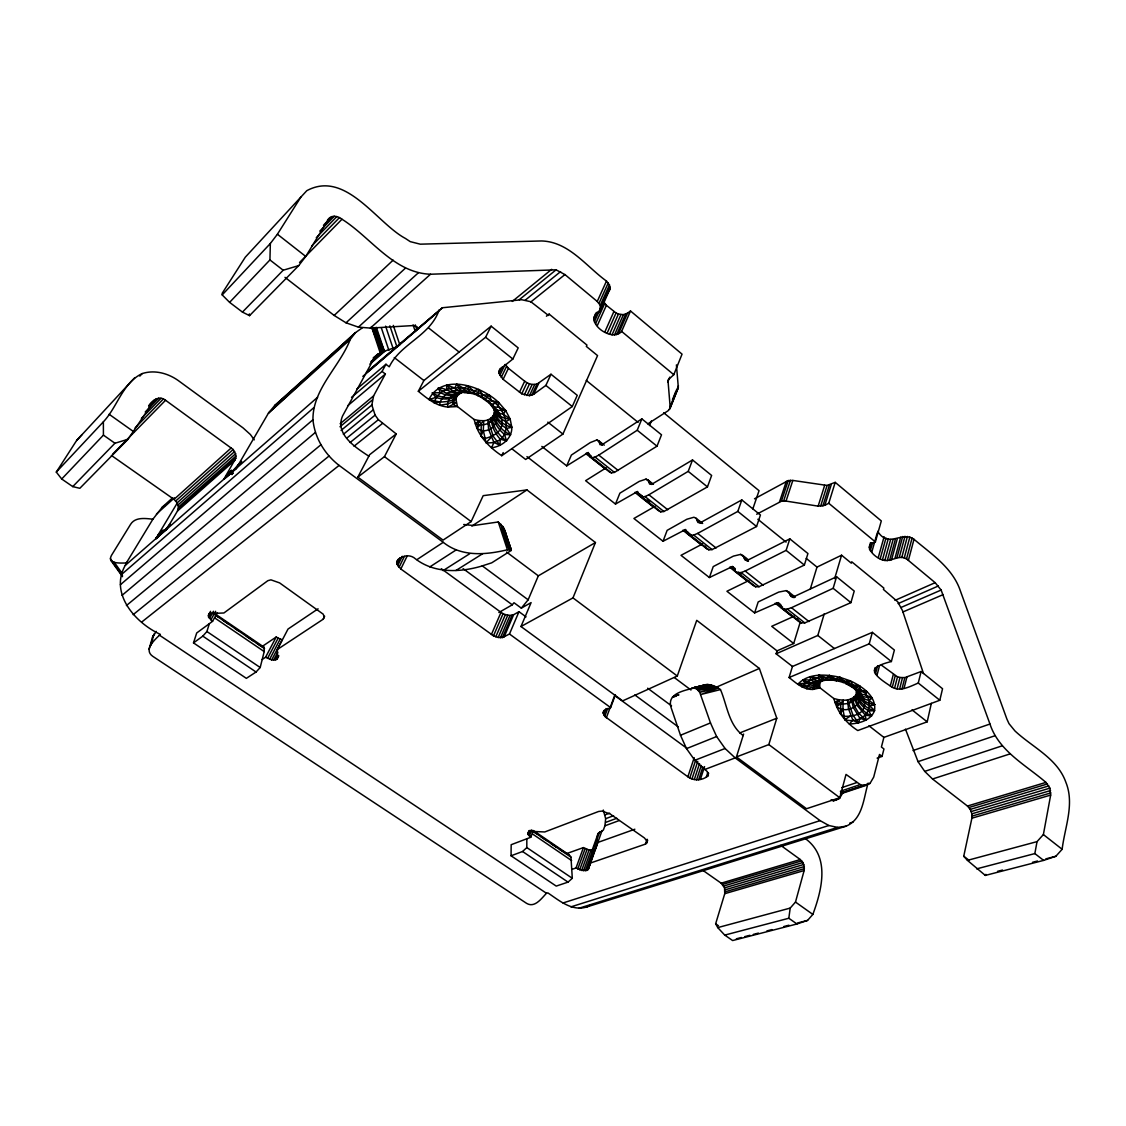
<?xml version="1.0" encoding="UTF-8"?>
<svg xmlns="http://www.w3.org/2000/svg" width="1126" height="1126" viewBox="0 0 1126 1126"><rect width="100%" height="100%" fill="white"/><g stroke="black" fill="none" stroke-linecap="round" stroke-linejoin="round"><path stroke-width="1.5" d="M461.716 392.242L457.072 395.916L455.917 399.111L448.106 401.419L433.946 402.756C442.349 378.843 476.368 387.991 491.316 400.49C509.67 410.357 514.174 445.192 486.094 442.729L483.307 430.456L483.716 420.716C489.965 420.674 496.087 415.241 494.286 408.654C499.437 420.336 485.109 427.725 475.369 423.855L474.088 419.477L457.452 406.57L453.004 404.473L447.881 407.049C436.184 406.106 427.05 398.337 418.323 391.285L423.897 380.532L491.133 326.16L518.199 347.892L512.851 359.025L499.564 369.68L499.043 373.41L503.125 379.335L521.774 393.804L529.516 395.662L533.625 394.325L545.871 385.416L550.994 374.24L577.244 395.325L572.275 406.528L501.746 455.692C490.077 447.923 479.592 437.564 475.369 423.855L479.029 420.575L483.716 420.716L477.058 428.288L480.844 430.512C495.975 433.003 502.14 414.776 491.978 405.191L492.78 404.797M849.285 703.06L851.242 698.824L853.269 707.452L859.898 718.275L858.462 722.906L853.072 715.334L847.512 699.851L848.497 708.747L852.861 720.133L849.356 724.046C858.983 723.483 870.722 720.739 874.522 710.689C876.76 695.981 861.897 686.283 850.327 680.864L844.387 681.272L842.698 682.328C866.809 687.17 876.253 717.909 843.698 716.235L840.46 713.814L840.798 703.595L843.163 700.147C849.271 700.794 858.913 696.853 855.943 689.253C863.065 701.977 843.951 706.565 835.098 702.624L833.775 698.514L820.066 687.887L817.166 686.86L812.831 689.436C803.317 689.745 796.054 683.032 789.101 677.528L792.451 666.465L872.354 632.348L894.382 650.054L891.37 661.539C866.288 667.676 872.326 674.178 890.3 685.973C898.886 692.856 909.822 686.564 918.267 683.032L921.124 671.518L942.546 688.732L939.816 700.259L857.773 730.549C847.456 723.891 838.997 714.391 835.098 702.624L838.476 699.696L843.163 700.147L842.938 709.099L844.796 719.725C869.005 725.876 879.617 697.599 856.534 687.127C840.911 677.922 815.59 671.377 801.895 686.86C808.89 686.198 817.56 686.353 822.163 680.118M495.173 413.706L494.511 412.327C495.313 419.393 500.648 424.995 506.573 428.415L511.823 427.303C507.066 420.04 495.018 418.619 494.286 408.654C494.553 418.253 503.055 425.206 511.823 427.303C512.119 438.605 501.999 446.473 491.541 447.81L493.934 442.377L488.585 429.414L487.868 419.885L493.343 436.452L500.028 445.361L500.197 439.168C495.074 433.369 491.358 425.98 491.175 418.126L489.303 423.024M533.33 830.524L569.263 854.986L570.966 857.168L572.304 878.28L568.039 882.122L556.23 886.092L511.049 855.788L511.176 844.711L530.782 837.265L533.189 830.988M855.929 694.855C857.59 701.808 862.798 707.395 868.822 710.97L871.524 716.009C864.416 712.786 858.688 706.748 855.859 699.471L855.929 694.855C860.011 702.145 866.105 708.648 874.522 710.689C869.23 703.806 858.505 701.751 856.562 692.18C859.94 699.19 867.104 703.75 874.775 704.566L870.046 705.974M647.774 423.897L668.126 410.737L670.237 407.964L667.957 380.081L673.798 374.691L682.046 354.141L630.504 310.987L621.622 331.41C611.446 343.388 581.424 320.263 600.13 311.072L609.996 288.946L609.462 284.906L606.478 281.078C586.266 266.468 568.869 241.738 541.662 240.964L420.251 244.173L410.258 241.64L405.402 238.43C376.802 223.244 345.781 169.618 306.793 190.688L245.299 257.178L222.174 293.309L222.202 294.913L229.605 302.359L242.456 312.099L249.536 315.646L298.714 265.609L305.751 256.446L328.454 219.232C331.579 214.573 338.293 216.108 341.98 219.232C370.806 237.333 393.579 272.928 430.54 274.237L556.075 269.832L564.942 274.575L597.244 301.458L600.271 305.287L600.13 311.072M229.605 302.359L269.93 259.937L270.353 243.483L277.404 234.236L300.797 197.191M743.16 735.56C728.564 724.82 727.115 705.045 720.471 689.576C716.305 686.593 711.182 684.059 705.918 684.65C695.699 689.534 665.536 689.478 671.04 707.438L680.498 735.264L686.508 748.621L694.798 760.303L707.072 771.409L708.367 775.42C703.117 780.6 693.855 781.289 687.873 776.785L604.732 716.375L603.1 712.125L604.972 710.168L610.63 707.607L615.401 694.784M931.343 703.37L927.191 721.85L883.882 737.403L881.419 747.017L883.952 748.973L882.038 756.419L879.505 754.462L873.706 777.081L870.018 783.4L863.825 785.427L860.292 784.597L846.02 774.421L839.771 797.729L806.512 808.721L736.446 756.939L768.819 744.582L776.785 718.233L759.374 668.464L696.741 620.342L677.289 676.022L622.636 700.879L520.986 626.52L572.979 597.892L595.443 542.535L526.954 489.923L483.181 495.665L471.132 521.591L443.067 540.114L357.829 477.128L384.445 456.649L396.225 433.918L378.364 419.688L375.113 415.128L371.861 405.008L373.593 395.902L385.374 374.015L382.066 371.453L351.509 397.351M511.823 427.303L510.148 419.013L505.644 410.483L498.339 407.105L498.579 402.348C481.421 385.951 442.363 372.664 428.922 399.477L440.125 402.066C457.381 364.796 536.75 425.572 484.518 438.605L481.098 436.058L481.21 424.586L479.029 420.575L474.088 419.477M526.039 616.865L518.987 611.685L509.473 634.008L502.463 637.541L498.171 637.471L493.484 635.838L400.842 568.996L396.816 564.056L397.042 561.086C401.166 556.117 408.189 554.02 413.861 557.609C432.708 573.19 457.902 572.754 480.38 566.477L491.682 562.845L511.303 550.417L507.404 549.769C485.939 554.921 461.618 557.145 443.25 542.31L339.109 465.404C324.823 454.341 314.689 437.901 312.958 419.745C312.521 388.977 339.827 366.612 350.256 339.405L355.549 332.578L362.544 327.694M877.661 531.317C888.597 548.756 901.644 530.557 914.002 539.298C931.61 554.259 952.765 567.954 960.422 591.037L1006.897 719.078L1009.009 723.666L1014.92 730.901C1032.317 747.242 1057.427 758.305 1065.858 782.26C1074.781 804.133 1064.76 827.258 1062.142 849.285L1055.836 856.281L1043.633 860.391L1034.85 853.578L1037.032 841.629L1043.38 834.563L1050.671 795.083L1049.882 788.158L1045.927 782.401C1025.702 764.892 998.818 751.155 989.965 724.032L941.139 590.038L935.157 582.677L908.386 560.41C900.265 552.486 891.215 563.141 882.418 559.889C874.888 557.792 862.009 545.561 875.381 541.944L881.306 520.944L835.21 482.35L827.089 485.447L792.831 480.436L788.214 480.577L754.49 498.818M670.237 407.964L678.331 387.541L676.416 364.88M241.105 462.012L241.71 461.407L236.249 468.388L223.891 479.197L235.813 458.198L235.587 453.736L233.166 449.499L165.564 400.265C159.456 395.24 152.024 400.18 148.604 405.951M177.429 502.731L155.852 538.678L166.521 529.361L177.486 511.007L178.443 507.08L177.176 502.829L174.023 499.381L111.39 455.439M1043.633 860.391L985.32 875.423L967.445 860.363L963.743 856.253L971.893 818.194L971.879 813.817L970.26 809.383L967.445 806.033L932.539 778.995L924.713 771.38L918.042 761.655L905.473 729.155M868.16 783.063C863.473 798.123 863.009 819.32 845.908 826.231L586.871 906.923C572.064 911.764 559.2 900.476 547.799 892.848L546.49 893.284C541.62 898.196 534.836 908.316 526.616 903.362L152.657 656.247C143.171 649.505 155.36 639.258 160.356 634.374C134.036 622.354 107.434 591.009 127.266 562.17L126.309 563.014C121.763 562.916 106.604 564.45 111.404 555.498L130.546 524.392C135.275 516.735 145.437 518.467 152.897 519.185L162.285 507.136L172.602 497.805M217.374 612.657L212.575 621.299L196.698 632.981L193.503 642.904L246.355 678.345L256.066 672.011L260.19 667.507L264.202 651.574L263.864 647.042L216.164 614.571M596.879 840.095L597.259 836.984M805.963 839.053C830.341 857.505 821.727 890.258 812.859 914.411L807.581 920.406L796.941 923.982L788.819 918.253L790.199 908.091L795.491 902.067L804.133 870.567L804.302 866.556L802.908 862.516L800.29 859.532L780.754 845.401M212.575 621.299L208.535 617.006L209.028 613.6L223.905 612.98L267.847 580.678L270.944 579.848L279.614 582.902L323.204 614.177L324.316 617.118L323.134 619.258L277.376 649.477L277.573 657.57L276.546 659.498L271.704 659.906L265.567 657.26L262.217 659.484M440.125 402.066L439.604 405.261L447.684 403.952L452.849 401.813L455.917 399.111L457.452 406.57L447.881 407.049C445.896 398.435 454.538 392.27 462.336 392.369C453.708 396.127 446.867 387.625 438.352 387.963L440.28 392.664C446.107 395.62 453.567 396.915 459.436 393.382C451.822 400.082 440.266 397.872 432.3 392.918L440.28 392.664M452.849 401.813L456.058 402.742L453.004 404.473C451.737 398.857 456.058 393.819 461.28 392.397M493.455 415.55C494.061 423.123 498.776 429.738 504.518 434.425L506.531 440.913C499.578 436.212 494.398 428.922 492.569 420.702L493.455 415.55C496.65 423.756 502.126 431.328 510.571 434.763L506.573 428.415M477.058 428.288L479.029 420.575M839.194 681.244L839.982 677.317C826.062 674.221 808.426 672.785 797.813 684.256L807.666 686.381C816.758 676.67 832.536 679.006 843.402 682.539M233.195 473.089L230.366 471.315L226.129 475.862L231.674 470.218L223.891 479.197L236.249 468.388L268.452 413.129L274.575 405.712L355.549 332.578L268.452 413.129L350.256 339.405M796.941 923.982L732.646 940.548L724.736 935.101L717.755 927.599L715.643 923.813L724.75 893.678L724.539 887.879L721.189 883.192L702.554 870.117M854.901 688.619C868.019 698.95 852.987 713.068 840.46 708.972L836.745 706.734L838.476 699.696L833.775 698.514M591.671 851.509L598.159 833.437L603.367 830.087L604.901 825.808L605.661 818.686L603.297 810.044M854.127 697.121L856.942 705.298L865.345 715.151L866.035 720.176L858.716 713.265L854.859 706.706L853.114 701.625L854.127 697.121L855.859 699.471M823.782 679.344L818.503 683.369L817.166 686.86L819.559 685.002L820.263 682.356L813.352 687.17L806.399 688.648L807.666 686.381M152.517 637.527L156.204 631.376M901.94 689.042L904.84 677.613L921.124 671.518M903.995 688.521L906.894 677.092M897.056 688.901L899.984 677.486L904.84 677.613M899.575 689.182L902.489 677.753M894.565 688.239L897.506 676.839L881.32 665.072M890.3 685.973L893.27 674.573M892.271 687.24L895.212 675.839M875.451 673.925L877.633 665.79M906.472 559.115L912.102 538.017M876.957 675.403L879.547 665.635M908.386 560.41L914.002 539.298M901.757 557.525L907.429 536.44M904.206 558.13L909.864 537.046M874.255 670.815L875.127 667.563M874.536 672.363L875.845 667.479M899.294 557.328L904.994 536.272M894.987 558.215L900.701 537.172M896.986 557.567L902.7 536.511M889.568 560.452L895.325 539.467M891.553 559.805L897.295 538.805M789.101 677.528L869.216 643.833L872.354 632.348M884.839 560.495L890.624 539.523M887.274 560.678L893.045 539.706M882.418 559.889L888.217 538.932M878.252 557.623L884.107 536.694M880.166 558.904L885.993 537.975M871.749 552.247L877.21 532.936M869.103 547.475L870.468 542.648M869.385 549.122L871.214 542.676M870.285 550.741L872.566 542.69M754.617 612.924L778.179 602.621L781.36 607.702L798.728 621.425L801.29 622.847L804.78 622.903L850.918 602.635L854.226 591.066L836.562 576.751L793.337 596.935L790.931 596.414L788.679 591.924L786.173 590.615L778.728 592.079L758.192 601.931L754.617 612.924L726.917 591.263L748.874 580.552M481.337 396.014L480.999 397.182L489.289 403.122L494.905 410.23L499.212 413.228L503.421 414.284L510.148 419.013L506.207 421.56M792.451 666.465L776.124 653.798L817.828 635.458L824.26 613.726M834.648 578.609L841.572 555.202L851.326 563.183L851.735 561.79L883.84 588.068L883.46 589.475L897.689 601.763L902.489 610.588L923.475 673.503M781.36 607.702L783.865 609.082L787.313 609.096L791.479 607.702L833.156 588.307L836.562 576.751M148.984 649.266L152.995 635.655M150.504 645.691L154.023 633.994M151.109 644.508L152.615 639.469M776.124 653.798L777.039 650.87L793.703 643.509L800.29 621.918M810.41 588.687L816.997 567.096L841.572 555.202M478.522 394.649L477.705 395.578C470.499 391.102 460.407 395.057 454.749 387.991L456.692 384.219L463.884 388.47L467.698 385.768L473.469 390.835L478.888 389.497L477.705 395.578L480.999 397.182L482.829 394.945L489.444 395.17L491.316 400.49L498.579 402.348L505.644 410.483L503.421 414.284M756.672 514.244L781.402 501.225L786.047 501.098L818.152 506.137L824.837 505.307L828.75 503.266L835.21 482.35M709.394 577.539L732.491 566.519L735.391 571.417L753.21 585.478L755.645 586.787L759.023 586.716L804.358 565.069L807.933 553.542L789.819 538.847L747.34 560.354L745.032 559.932L743.019 555.582L740.641 554.386L733.406 556.117L713.237 566.589L709.394 577.539L681.005 555.329L702.54 543.928M822.881 506.01L829.355 485.151M824.837 505.307L831.298 484.419M193.503 642.904L202.807 636.134L206.903 631.517L209.352 623.663M820.601 506.292L827.089 485.447M736.446 756.939L743.624 734.039M818.152 506.137L824.668 485.292M571.966 869.371L576.033 867.963L581.692 870.398L586.815 870.454L588.377 869.103L590.32 863.065L645.437 844.106L647.295 841.558L644.396 837.927L610.165 813.985L602.044 811.086L598.638 811.466L544.745 831.959L529.192 831.284L527.756 833.775L530.782 837.265M634.839 829.229L597.667 842.515L595.696 848.638L594.12 850.031L589.025 850.003L583.423 847.596L566.462 853.649M735.391 571.417L737.769 572.684L741.105 572.557L745.173 571.037L786.117 550.361L789.819 538.847M706.298 777.193L707.86 772.38M707.607 776.447L708.634 773.238M159.413 534.231L155.852 538.678L162.158 531.106L163.411 530.05L158.034 535.497L166.521 529.361L169.759 524.716L161.806 533.442M696.572 779.868L701.273 765.483M698.641 779.811L702.821 767.017M700.386 779.417L704.566 766.609M691.983 778.91L697.768 761.345M783.64 500.943L790.438 480.281M694.292 779.558L699.542 763.583M786.047 501.098L792.831 480.436M687.873 776.785L694.207 757.643M779.516 501.929L786.342 481.309M689.802 777.967L695.601 760.402M781.402 501.225L788.214 480.577M646.577 843.501L647.675 840.235M663.031 541.268L685.65 529.487L688.239 534.174L706.523 548.615L708.817 549.798L712.068 549.601L756.559 526.504L760.43 515.018L741.809 499.93L700.147 522.816L697.951 522.492L696.178 518.312L693.94 517.242L686.916 519.227L667.141 530.346L663.031 541.268L633.91 518.481L654.994 506.362M645.437 844.106L647.098 839.208M752.844 508.868L759.051 490.697L663.721 412.778M688.239 534.174L690.477 535.329L693.686 535.061L697.656 533.4L737.826 511.401L741.809 499.93M597.456 835.422L598.159 833.437M585.379 870.736L592.684 850.327M593.233 849.891L599.708 831.79M586.815 870.454L594.12 850.031M587.828 869.905L597.667 842.515M588.377 869.103L602.058 830.566M579.693 869.807L587.04 849.426M581.692 870.398L589.025 850.003M583.62 870.708L590.953 850.313M576.033 867.963L583.423 847.596M577.765 868.976L585.126 848.61M154.712 399.646L128.012 439.281L79.833 488.304L72.754 486.601L61.705 479L56.3 472.09L76.624 440.477L82.085 434.566M615.486 504.054L637.583 491.485L639.85 495.961L658.611 510.782L660.765 511.851L663.89 511.5L707.452 486.896L711.632 475.454L692.518 459.957L651.715 484.293L649.632 484.081L648.112 480.07L646.028 479.113L639.23 481.393L619.877 493.174L615.486 504.054L585.604 480.689L606.196 467.811M606.351 717.769L614.655 695.474L686.776 748.241M603.606 714.911L605.999 708.535M604.732 716.375L607.702 708.409M603.057 713.462L604.24 710.267M639.85 495.961L641.947 496.988L645.015 496.58L648.886 494.778L688.211 471.372L692.518 459.957M529.347 836.111L531.754 829.848M527.756 833.775L528.967 830.636M528.305 834.929L530.121 830.228M481.098 436.058L483.307 430.456M672.475 399.758L675.586 391.904M670.364 406.19L678.471 385.768M669.463 409.512L678.331 387.541M566.702 465.882L588.251 452.483L590.179 456.734L609.447 471.949L611.432 472.878L614.43 472.399L657.007 446.192L661.511 434.819L641.862 418.886L601.988 444.742L600.017 444.643L598.779 440.815L596.85 439.985L590.305 442.56L571.389 455.059L566.702 465.882L541.831 446.431M830.481 679.963C823.768 679.33 817.054 683.792 810.65 680.062L810.016 676.656L817.856 678.204L819.081 675.15L826.287 677.782L827.948 679.555L836.59 680.667L837.505 679.344M649.533 425.544L651.377 420.955M667.831 381.911L669.731 377.168M609.279 290.705L609.996 288.946M590.179 456.734L592.107 457.62L595.049 457.072L598.793 455.115L637.232 430.245L641.862 418.886M843.233 792.155L839.517 798.39L833.31 801.107M520.986 626.52L531.106 602.607L521.324 608.139L513.991 602.734L512.288 604.817L498.846 612.502M521.324 608.139L528.15 599.806L538.327 575.836L595.443 542.535M504.096 636.964L513.639 614.712L518.987 611.685M500.451 637.71L509.994 615.486L513.639 614.712M502.463 637.541L512.006 615.303M413.087 324.95L415.297 331.494L417.577 328.229L417.253 326.948L413.749 325.541L370.37 328.088L358.392 327.131L346.02 322.81L334.14 315.435L284.977 277.348M495.792 636.823L505.377 614.627L509.994 615.486M498.171 637.471L507.727 615.26M491.386 634.543L501.014 612.361L441.378 568.743M493.484 635.838L503.083 613.642L501.014 612.361M618.54 333.648L627.435 313.253L630.504 310.987M614.472 335.027L623.382 314.661L627.435 313.253M616.696 334.577L625.592 314.196M609.476 334.38L618.427 314.041L623.382 314.661M612.009 334.957L620.933 314.604M607.055 333.324L616.035 312.986L606.407 305.301L603.466 301.557M512.175 449.021L525.645 459.464L562.93 434.073L597.554 355.591L586.336 346.428L586.942 345.063L549.122 314.098L546.42 316.209M604.887 331.86L613.895 311.536M597.315 325.611L606.407 305.301M594.331 321.867L610.053 286.961M598.807 312.479L607.97 292.127M595.555 323.824L604.676 303.527M599.032 303.274L608.237 282.893M593.754 317.898L595.865 313.042M593.712 319.84L597.23 312.029M600.271 305.287L609.462 284.906M597.244 301.458L606.478 281.078M531.782 395.24L536.933 384.149L550.994 374.24M533.625 394.325L538.777 383.22M526.968 395.55L532.148 384.459L536.933 384.149M529.516 395.662L534.667 384.571M501.746 455.692L503.195 452.596M524.336 394.916L529.516 383.839L532.148 384.459M519.466 392.284L524.674 381.207L508.431 368.286L505.138 364.43L499.803 375.479M521.774 393.804L526.968 382.727L524.674 381.207M853.255 687.944L861.46 694.179L865.528 694.911L867.062 691.645L856.759 689.647L845.457 683.398L846.893 683.89L850.327 680.864L852.818 684.946L859.574 685.762L860.025 689.605M549.122 314.098L548.475 315.449L530.825 301.726L521.732 299.741L442.405 307.75L366.457 372.27M501.197 377.506L506.517 366.457M503.125 379.335L508.431 368.286M498.959 371.425L500.493 368.272M499.043 373.41L502.097 367.09M400.842 568.996L406.979 556.385M396.816 564.056L399.899 557.75M397.633 565.745L402.249 556.286M399.012 567.434L404.389 556.399M396.619 562.465L398.168 559.312M418.323 391.285L485.602 337.251L491.133 326.16M323.134 619.258L324.654 616.246M275.293 660.005L277.728 655.318M276.546 659.498L278.164 656.374M277.334 658.668L278.84 655.768M269.621 659.315L280.191 639.075L282.26 639.652L271.704 659.906M277.376 649.477L288.003 629.068L318.081 608.814M273.632 660.132L277.7 652.348M265.567 657.26L276.18 637.034L280.191 639.075M267.524 658.414L278.122 638.189M985.32 875.423L985.883 874.353M357.829 477.128L369.61 454.721L396.225 433.918M840.46 713.814L842.938 709.099M356.717 389.132L385.951 364.261L389.244 366.809C400.687 343.303 430.033 336.28 439.224 309.833M382.066 371.453L385.951 364.261M210.829 619.933L215.643 611.291M208.141 615.655L210.562 611.319M208.535 617.006L210.942 612.685M209.45 618.47L213.461 611.263M126.309 563.014L152.897 519.185M56.3 472.09L103.367 421.828C117.54 406.88 122.621 382.741 142.172 373.593C154.459 369.581 167.83 373.199 178.133 380.461L243.075 427.908L250.422 434.552L254.265 439.858M163.087 532.134L170.406 524.209M230.788 473.117L239.5 463.602M161.088 532.119L158.034 535.497M76.624 440.477L134.782 377.646M139.821 376.126L142.172 373.593M222.202 294.913L270.353 243.483M486.094 442.729L491.175 437.324M61.705 479L103.423 435.129L103.367 421.828M327.497 220.077L329.918 217.599M323.458 225.27L331.903 216.572M149.209 406.176L156.542 398.618M319.784 231.14L334.267 216.22M145.226 412.003L158.696 398.154M72.754 486.601L114.936 443.236L128.012 439.281M242.456 312.099L283.175 270.226L298.714 265.609M316.293 237.67L336.843 216.572M141.397 418.422L161.018 398.28M311.635 246.101L339.475 217.599M135.092 427.908L163.369 399.012M299.53 262.513L341.98 219.232M112.614 454.186L165.564 400.265M489.444 395.17L485.306 398.9L483.899 398.9L483.814 397.492M159.399 535.103L155.852 538.678L159.92 534.949M223.891 479.197L228.578 474.905M453.229 399.646L457.072 395.916L455.003 396.338M160.568 532.612L162.158 531.106M228.733 472.864L232.083 474.299M334.14 315.435L393.129 260.148M511.049 855.788L522.577 851.509L526.827 847.568L526.813 838.771M676.219 390.342L677.556 389.103M346.02 322.81L405.444 268.129M227.691 474.44L226.129 475.862L227.593 475.003M358.392 327.131L418.225 272.928M156.43 514.103L174.446 497.861M174.023 499.381L231.309 447.838M175.797 500.943L233.166 449.499M370.37 328.088L430.54 274.237M177.176 502.829L234.63 451.512M178.077 504.912L235.587 453.736M818.503 683.369L820.953 681.202M315.28 369.61L274.575 405.712L278.643 403.207M319.207 366.119L338.912 348.652M342.853 345.161L346.794 341.671M178.443 507.08L235.996 456.016M178.246 509.149L235.813 458.198M371.045 361.545L381.475 352.311L396.929 346.794L389.863 325.822M177.486 511.007L235.053 460.126M125.324 565.365L317.631 397.225M371.158 362.178L382.91 351.889L375.042 327.61M121.509 574.513L313.746 407.739M373.55 358.504L381.475 352.311L373.762 327.877M369.835 364.162L384.473 351.523L376.38 327.342M373.536 359.11L381.475 352.311L371.481 326.582L380.166 352.776L373.199 358.082L377.829 354.043L374.311 357.984L342.571 415.958C334.563 434.467 356.21 447.81 368.821 456.199M366.935 372.481L442.405 307.75M362.825 376.394L436.874 312.901M120.383 584.746L312.958 419.745M122.044 595.344L315.379 432.412M347.878 405.599L385.374 374.015M340.151 423.714L373.593 395.902M339.996 426.768L372.115 400.152M126.408 605.563L320.84 444.826M341.065 430.413L371.861 405.008M343.374 434.298L372.889 410.117M232.252 471.639L238.487 465.038L237.516 465.742M512.288 301.43L551.698 269.325M346.864 438.084L375.113 415.128M519.325 299.657L556.075 269.832M133.149 614.655L328.947 456.1M525.138 300.248L560.593 271.619M350.059 442.532L378.364 419.688M530.782 301.993L564.942 274.575M354.043 446.206L382.446 423.489M826.287 677.782L829.313 675.361L835.337 678.823L839.982 677.317L850.327 680.864M141.792 621.988L339.109 465.404M836.745 706.734L840.798 703.595L838.476 699.696M857.421 693.616L855.943 689.253C857.35 695.192 863.304 699.063 868.934 700.499L872.242 698.064L865.528 694.911M167.901 526.729L168.703 526.152M397.886 346.118L399.814 344.767L393.284 325.386M262.344 646.352L276.18 637.034M844.796 719.725L850.693 715.798M416.958 559.622L443.25 542.31M471.836 526.081L526.954 489.923M429.794 566.927L456.283 549.84M162.285 507.136L164.846 505.504M443.095 570.615L469.753 553.71M455.931 570.502L482.73 553.682M233.856 469.866L236.249 468.388M475.946 393.664L474.679 394.41L473.469 390.835M164.537 530.529L166.521 529.361M586.871 906.923L591.023 904.671M457.072 395.916C450.78 399.871 442.771 399.603 435.903 397.464L428.922 399.477M824.767 679.541L816.111 683.609L812.831 689.436L820.066 687.887L819.559 685.002L817.631 684.918M794.069 616.26L771.718 626.309L793.703 643.509M819.995 681.863C813.127 686.424 805.132 681.709 797.813 684.256M859.574 685.762L853.775 687.536L850.89 686.269M894.973 600.383L935.157 582.677M698.908 687.606L705.918 684.65L691.645 688.253L704.848 684.988M898.154 603.578L938.38 585.97M715.249 687.662L759.374 668.464M900.856 607.547L941.139 590.038M902.883 611.981L943.222 594.584M823.219 680.048C816.969 683.961 808.932 683.975 802.768 679.78L805.118 683.186M438.352 387.963C444.123 393.312 453.074 396.676 460.506 392.833M680.498 735.264L710.478 722.92L699.725 692.307L696.797 688.985L693.292 687.859L707.015 684.509M498.579 402.348L492.118 404.234L489.289 403.122L488.402 401.095M686.508 748.621L716.629 736.545L725.074 748.494L735.179 757.897L820.108 820.629L828.863 825.513L837.66 827.413L845.908 826.231M739.74 732.942L776.785 718.233M491.316 400.49L488.881 401.447L486.714 400.926M694.798 760.303L725.074 748.494M704.763 769.494L735.179 757.897M604.859 814.942L609.616 813.155M605.661 818.686L613.586 815.717M605.675 822.388L616.795 818.264M604.901 825.808L619.216 820.544M458.099 393.847L459.436 393.382M877.112 758.136L882.038 756.419M913.017 750.549L989.965 724.032M918.042 761.655L995.271 735.644M841.868 787.595L856.787 782.57M840.376 791.268L860.292 784.597M720.471 689.576L700.738 694.531L718.332 688.099L699.725 692.307L716.22 686.916L698.387 690.421L713.617 685.79L696.797 688.985L709.619 684.707L695.052 688.113L708.127 684.524L693.292 687.859M840.573 793.197L863.825 785.427M841.755 792.831L870.018 783.4M840.545 793.886L867.147 785.019M832.846 800.6L839.517 798.39M924.713 771.38L1002.196 745.834M852.818 684.946L850.594 685.678L848.385 684.805M932.539 778.995L1010.247 753.843M562.986 902.982L820.108 820.629M570.896 906.866L828.863 825.513M849.68 823.134L853.029 822.079M579.06 908.203L837.66 827.413M967.445 806.033L1045.927 782.401M968.965 807.497L1047.476 783.949M721.189 883.192L800.29 859.532M970.26 809.383L1048.827 785.906M722.568 884.417L801.712 860.841M971.245 811.536L1049.882 788.158M723.708 886.021L802.908 862.516M971.879 813.817L1050.558 790.551M724.539 887.879L803.795 864.472M972.104 816.097L1050.84 792.915M725.003 889.864L804.302 866.556M971.893 818.194L1050.671 795.083M725.074 891.834L804.428 868.639M724.75 893.678L804.133 870.567M675.558 696.206L672.475 697.064L675.825 696.206M696.797 688.985L711.322 685.072M717.755 927.599L790.199 908.091M967.445 860.363L1037.032 841.629M724.736 935.101L788.819 918.253M976.678 868.864L1034.85 853.578M736.348 938.803L741.443 937.494M744.835 936.607L749.916 935.298M753.308 934.425L758.403 933.102M766.876 930.92L771.972 929.597M783.837 926.529L788.932 925.22M797.405 923.024L807.581 920.406M997.537 871.341L1002.534 870.046M1032.514 862.305L1037.51 861.01M1045.843 858.871L1055.836 856.281M678.809 694.869L673.883 696.093L678.556 695.009M867.062 691.645L859.363 691.899L855.31 689.731L853.48 687.085M498.255 521.971L507.404 549.769L500.915 524.209L509.219 549.572L502.801 526.321L511.232 549.896L504.054 528.319L498.255 521.971L473.539 525.546L463.715 524.491M836.646 800.009L831.016 799.896M462.054 392.481C455.903 393.973 450.118 389.751 446.67 384.979L446.698 389.427M505.644 410.483L497.396 410.3L493.47 407.922L491.978 405.191M868.822 710.97L874.522 710.689M498.339 407.105L494.877 407.091L491.471 405.374M821.684 680.892L816.843 680.723L810.016 676.656M802.768 679.78L810.65 680.062M872.242 698.064L863.248 696.684L858.392 693.517M504.518 434.425L510.571 434.763M262.161 646.915L263.864 647.042M824.781 680.245L820.755 679.907L817.856 678.204M827.047 680.02L823.613 679.611L819.081 675.15M865.345 715.151L871.524 716.009M510.148 419.013C502.703 418.872 495.412 414.523 493.216 407.162M472.92 392.777L468.219 392.805L465.46 391.186L463.884 388.47M833.085 680.146L831.241 679.78L829.313 675.361M836.59 680.667L835.337 678.823M897.506 676.839L899.984 677.486M500.197 439.168L506.531 440.913M859.898 718.275L866.035 720.176M569.263 854.986L559.509 849.285M446.67 384.979L454.749 387.991M503.083 613.642L505.377 614.627M526.968 382.727L529.516 383.839M616.035 312.986L618.427 314.041M464.644 392.467L460.942 390.75L456.692 384.219M493.934 442.377L500.028 445.361M852.861 720.133L858.462 722.906M159.357 635.134L546.49 893.284M202.807 636.134L256.066 672.011M522.577 851.509L568.039 882.122M206.903 631.517L260.19 667.507M526.827 847.568L572.304 878.28M214.616 617.864L264.202 651.574M532.598 834.028L571.642 860.588M216.051 615.528L218.937 617.484M223.258 620.426L229.014 624.353M234.785 628.28L239.106 631.222M246.312 636.12L253.519 641.018M256.404 642.988L260.725 645.93M533.71 831.734L536.581 833.676M540.874 836.604L546.617 840.517M550.91 843.444L556.652 847.343M215.235 615.063L264.568 648.632M532.035 830.678L570.966 857.168M715.643 923.813L718.458 925.741M868.934 700.499L874.775 704.566M103.423 435.129L114.936 443.236M109.109 414.255L133.755 431.765M795.491 902.067L812.859 914.411M509.473 634.008L610.63 707.607M463.11 568.644L512.288 604.817M634.839 694.953L678.119 726.791M471.132 393.382L469.134 391.904L467.698 385.768M482.294 565.871L528.15 599.806M647.647 688.211L671.56 705.903M506.475 551.993L538.327 575.836M674.319 677.556L690.97 690.013M384.445 456.649L471.132 521.591M572.979 597.892L677.289 676.022M768.819 744.582L839.771 797.729M963.743 856.253L968.993 860.236M526.94 456.593L777.039 650.87M269.93 259.937L283.175 270.226M394.241 357.533L423.897 380.532M868.92 725.777L883.882 737.403M230.366 471.315L233.026 473.399M277.404 234.236L305.751 256.446M1043.38 834.563L1062.142 849.285M732.491 566.519L735.222 568.672M778.179 602.621L780.825 604.718M638.892 493.61L642.89 496.777M687.113 531.711L691.026 534.808M738.22 572.092L740.95 574.26M779.938 605.056L782.612 607.167M587.096 452.708L591.192 455.946M636.373 491.654L643.03 496.904M647.014 500.057L649.674 502.154M684.397 529.6L688.282 532.668M731.196 566.575L735.278 569.798M776.827 602.621L780.797 605.774M428.823 328.13L459.112 352.058M547.827 422.137L562.93 434.073M817.828 635.458L834.408 648.548M912.004 709.859L927.191 721.85M592.107 457.62L611.432 472.878M641.947 496.988L660.765 511.851M690.477 535.329L708.817 549.798M737.769 572.684L755.645 586.787M783.865 609.082L801.29 622.847M585.633 453.482L604.732 468.557M634.867 492.372L653.474 507.052M682.849 530.247L700.977 544.562M729.606 567.18L747.284 581.129M775.209 603.184L792.437 616.781M598.793 455.115L618.216 470.485M648.886 494.778L667.788 509.754M697.656 533.4L716.08 547.996M745.173 571.037L763.118 585.253M791.479 607.702L808.975 621.566M595.049 457.072L614.43 472.399M645.015 496.58L663.89 511.5M693.686 535.061L712.068 549.601M741.105 572.557L759.023 586.716M787.313 609.096L804.78 622.903M598.779 440.815L604.254 445.164M648.112 480.07L653.446 484.307M696.178 518.312L702.666 523.477M743.019 555.582L748.466 559.918M788.679 591.924L795.322 597.202M596.85 439.985L602.297 444.32M646.028 479.113L651.335 483.335M699.119 521.352L701.695 523.407M740.641 554.386L746.074 558.707M786.173 590.615L790.142 593.768M599.623 443.011L602.354 445.178M649.111 482.364L651.785 484.49M697.332 520.719L699.936 522.788M744.314 558.088L748.424 561.353M790.128 594.514L794.112 597.695M744.511 558.918L747.242 561.086M790.353 595.372L793.014 597.484M485.602 337.251L512.851 359.025M545.871 385.416L572.275 406.528M869.216 643.833L891.37 661.539M918.267 683.032L939.816 700.259M637.232 430.245L657.007 446.192M688.211 471.372L707.452 486.896M737.826 511.401L756.559 526.504M786.117 550.361L804.358 565.069M833.156 588.307L850.918 602.635M586.28 380.447L638.132 422.391M757.868 519.269L786.089 542.099M806.244 558.397L816.997 567.096M229.282 472.343L231.984 474.553M621.622 331.41L673.798 374.691M828.75 503.266L875.381 541.944M839.982 677.317L844.387 681.272M432.3 392.918L435.903 397.464M478.888 389.497L482.829 394.945M114.219 562.24L122.143 573.317M110.362 558.707L116.302 567.011M118.286 569.77L122.241 575.302M112.614 561.916L122.523 575.752M110.615 560.086L122.509 576.681M851.242 698.824L853.114 701.625M797.264 618.751L798.728 621.425M491.175 418.126L492.569 420.702M705.34 546.11L706.523 548.615M710.478 722.92L716.629 736.545M375.225 327.567L384.473 351.523M373.931 327.835L382.91 351.889M505.954 537.961L510.148 549.46L504.73 530.205L511.303 550.417L504.786 531.81M415.241 324.865L416.916 329.777M385.585 326.146L393.171 348.708M381.32 327.779L388.892 350.341M505.067 534.034L508.685 544.9M493.287 406.359L494.286 409.498M856.562 692.18L857.336 696.741M249.353 313.929L249.536 315.646M494.511 412.327L494.581 417.535"/></g></svg>
